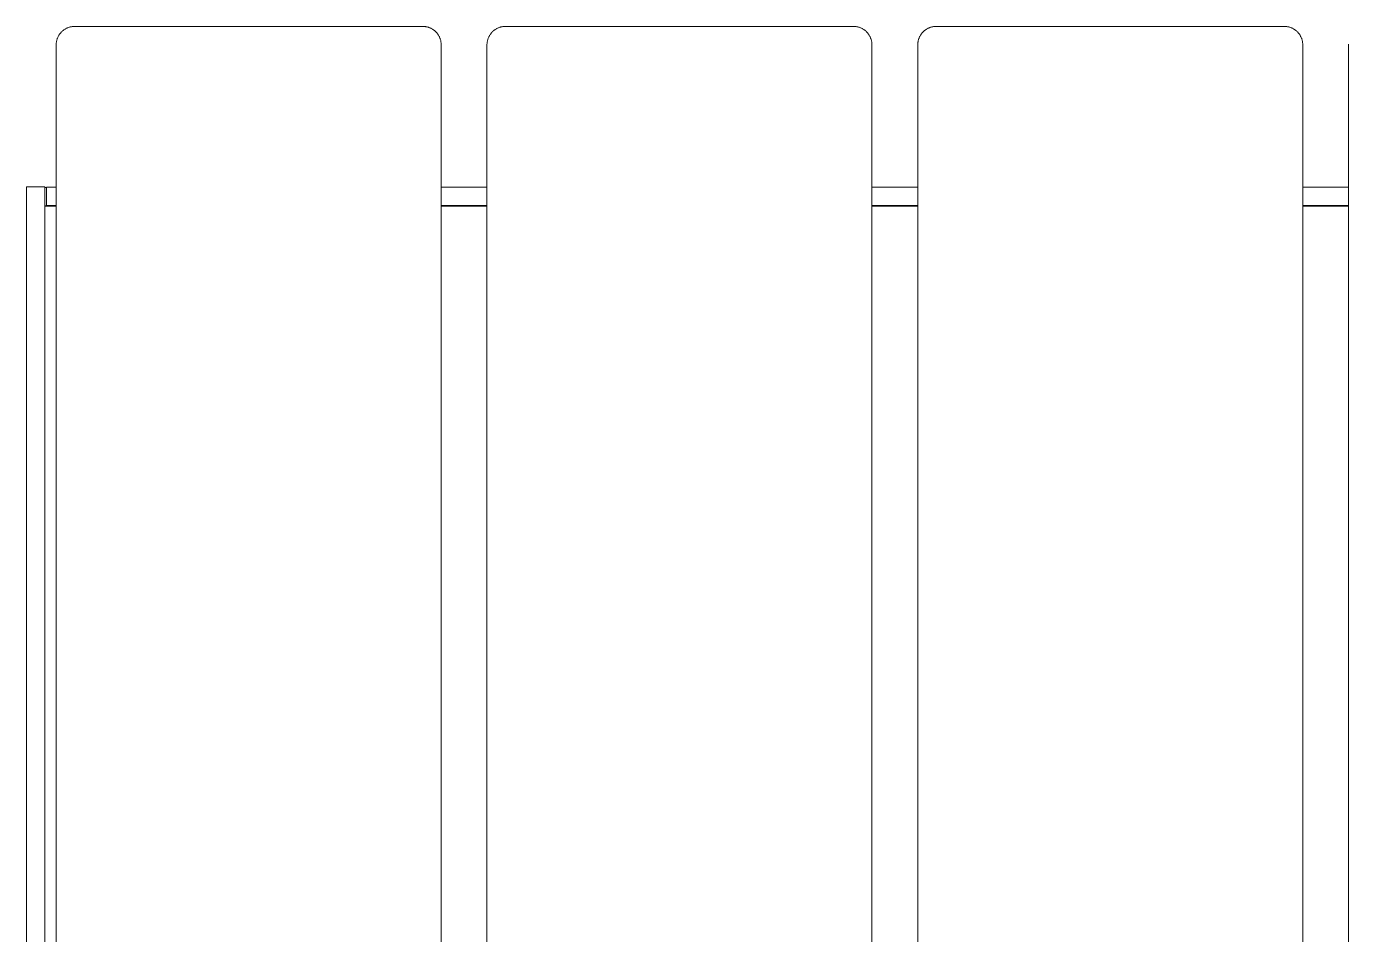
# Model space of a CAD drawing. Header units: millimetres. Extents: x -402 to 3954, y -41 to 3282.
# Drawn here: x 1128.1 to 1416.6, y 3083.1 to 3281.1 of the extents above; entities that cross this region are included whole.
import ezdxf

# ---------------------------------------------------------------- set-up
doc = ezdxf.new("R2010")
doc.units = ezdxf.units.MM
doc.layers.add('ZANO_R', color=7, linetype='Continuous', lineweight=0)

msp = doc.modelspace()

# ---------------------------------------------------------------- linework, layer by layer
at = {"layer": 'ZANO_R'}
for p, q in [((1136.11, 3280.2), (1136.21, 3280.28)), ((1136.21, 3280.28), (1136.32, 3280.37)), ((1136.32, 3280.37), (1136.44, 3280.44)), ((1136.44, 3280.44), (1136.55, 3280.52)), ((1136.55, 3280.52), (1136.67, 3280.58)), ((1136.67, 3280.58), (1136.79, 3280.65)), ((1136.79, 3280.65), (1136.91, 3280.71)), ((1136.91, 3280.71), (1137.04, 3280.77)), ((1137.04, 3280.77), (1137.16, 3280.82)), ((1137.16, 3280.82), (1137.29, 3280.87)), ((1137.29, 3280.87), (1137.42, 3280.91)), ((1137.42, 3280.91), (1137.55, 3280.95)), ((1137.55, 3280.95), (1137.68, 3280.98)), ((1137.68, 3280.98), (1137.82, 3281.01)), ((1137.82, 3281.01), (1137.95, 3281.04)), ((1137.95, 3281.04), (1138.09, 3281.06)), ((1138.09, 3281.06), (1138.22, 3281.08)), ((1138.22, 3281.08), (1138.36, 3281.09)), ((1138.36, 3281.09), (1138.49, 3281.1)), ((1138.49, 3281.1), (1138.63, 3281.1)), ((1138.63, 3281.1), (1214.63, 3281.1)), ((1214.63, 3281.1), (1214.77, 3281.1)), ((1214.77, 3281.1), (1214.9, 3281.09)), ((1214.9, 3281.09), (1215.04, 3281.08)), ((1215.04, 3281.08), (1215.18, 3281.06)), ((1215.18, 3281.06), (1215.31, 3281.04)), ((1215.31, 3281.04), (1215.45, 3281.01)), ((1215.45, 3281.01), (1215.58, 3280.98)), ((1215.58, 3280.98), (1215.71, 3280.95)), ((1215.71, 3280.95), (1215.84, 3280.91)), ((1215.84, 3280.91), (1215.97, 3280.87)), ((1215.97, 3280.87), (1216.1, 3280.82)), ((1216.1, 3280.82), (1216.23, 3280.77)), ((1216.23, 3280.77), (1216.35, 3280.71)), ((1216.35, 3280.71), (1216.47, 3280.65)), ((1216.47, 3280.65), (1216.59, 3280.58)), ((1216.59, 3280.58), (1216.71, 3280.52)), ((1216.71, 3280.52), (1216.83, 3280.44)), ((1216.83, 3280.44), (1216.94, 3280.37)), ((1216.94, 3280.37), (1217.05, 3280.28)), ((1217.05, 3280.28), (1217.16, 3280.2)), ((1230.11, 3280.2), (1230.21, 3280.28)), ((1230.21, 3280.28), (1230.32, 3280.37)), ((1230.32, 3280.37), (1230.44, 3280.44)), ((1230.44, 3280.44), (1230.55, 3280.52)), ((1230.55, 3280.52), (1230.67, 3280.58)), ((1230.67, 3280.58), (1230.79, 3280.65)), ((1230.79, 3280.65), (1230.91, 3280.71)), ((1230.91, 3280.71), (1231.04, 3280.77)), ((1231.04, 3280.77), (1231.16, 3280.82)), ((1231.16, 3280.82), (1231.29, 3280.87)), ((1231.29, 3280.87), (1231.42, 3280.91)), ((1231.42, 3280.91), (1231.55, 3280.95)), ((1231.55, 3280.95), (1231.68, 3280.98)), ((1231.68, 3280.98), (1231.82, 3281.01)), ((1231.82, 3281.01), (1231.95, 3281.04)), ((1231.95, 3281.04), (1232.09, 3281.06)), ((1232.09, 3281.06), (1232.22, 3281.08)), ((1232.22, 3281.08), (1232.36, 3281.09)), ((1232.36, 3281.09), (1232.49, 3281.1)), ((1232.49, 3281.1), (1232.63, 3281.1)), ((1232.63, 3281.1), (1308.63, 3281.1)), ((1308.63, 3281.1), (1308.77, 3281.1)), ((1308.77, 3281.1), (1308.9, 3281.09)), ((1308.9, 3281.09), (1309.04, 3281.08)), ((1309.04, 3281.08), (1309.18, 3281.06)), ((1309.18, 3281.06), (1309.31, 3281.04)), ((1309.31, 3281.04), (1309.45, 3281.01)), ((1309.45, 3281.01), (1309.58, 3280.98)), ((1309.58, 3280.98), (1309.71, 3280.95)), ((1309.71, 3280.95), (1309.84, 3280.91)), ((1309.84, 3280.91), (1309.97, 3280.87)), ((1309.97, 3280.87), (1310.1, 3280.82)), ((1310.1, 3280.82), (1310.23, 3280.77)), ((1310.23, 3280.77), (1310.35, 3280.71)), ((1310.35, 3280.71), (1310.47, 3280.65)), ((1310.47, 3280.65), (1310.59, 3280.58)), ((1310.59, 3280.58), (1310.71, 3280.52)), ((1310.71, 3280.52), (1310.83, 3280.44)), ((1310.83, 3280.44), (1310.94, 3280.37)), ((1310.94, 3280.37), (1311.05, 3280.28)), ((1311.05, 3280.28), (1311.16, 3280.2)), ((1324.11, 3280.2), (1324.21, 3280.28)), ((1324.21, 3280.28), (1324.32, 3280.37)), ((1324.32, 3280.37), (1324.44, 3280.44)), ((1324.44, 3280.44), (1324.55, 3280.52)), ((1324.55, 3280.52), (1324.67, 3280.58)), ((1324.67, 3280.58), (1324.79, 3280.65)), ((1324.79, 3280.65), (1324.91, 3280.71)), ((1324.91, 3280.71), (1325.04, 3280.77)), ((1325.04, 3280.77), (1325.16, 3280.82)), ((1325.16, 3280.82), (1325.29, 3280.87)), ((1325.29, 3280.87), (1325.42, 3280.91)), ((1325.42, 3280.91), (1325.55, 3280.95)), ((1325.55, 3280.95), (1325.68, 3280.98)), ((1325.68, 3280.98), (1325.82, 3281.01)), ((1325.82, 3281.01), (1325.95, 3281.04)), ((1325.95, 3281.04), (1326.09, 3281.06)), ((1326.09, 3281.06), (1326.22, 3281.08)), ((1326.22, 3281.08), (1326.36, 3281.09)), ((1326.36, 3281.09), (1326.49, 3281.1)), ((1326.49, 3281.1), (1326.63, 3281.1)), ((1326.63, 3281.1), (1402.63, 3281.1)), ((1402.63, 3281.1), (1402.77, 3281.1)), ((1402.77, 3281.1), (1402.9, 3281.09)), ((1402.9, 3281.09), (1403.04, 3281.08)), ((1403.04, 3281.08), (1403.18, 3281.06)), ((1403.18, 3281.06), (1403.31, 3281.04)), ((1403.31, 3281.04), (1403.45, 3281.01)), ((1403.45, 3281.01), (1403.58, 3280.98)), ((1403.58, 3280.98), (1403.71, 3280.95)), ((1403.71, 3280.95), (1403.84, 3280.91)), ((1403.84, 3280.91), (1403.97, 3280.87)), ((1403.97, 3280.87), (1404.1, 3280.82)), ((1404.1, 3280.82), (1404.23, 3280.77)), ((1404.23, 3280.77), (1404.35, 3280.71)), ((1404.35, 3280.71), (1404.47, 3280.65)), ((1404.47, 3280.65), (1404.59, 3280.58)), ((1404.59, 3280.58), (1404.71, 3280.52)), ((1404.71, 3280.52), (1404.83, 3280.44)), ((1404.83, 3280.44), (1404.94, 3280.37)), ((1404.94, 3280.37), (1405.05, 3280.28)), ((1405.05, 3280.28), (1405.16, 3280.2)), ((1134.63, 3277.23), (1134.64, 3277.37)), ((1134.64, 3277.37), (1134.65, 3277.51)), ((1134.65, 3277.51), (1134.67, 3277.64)), ((1134.67, 3277.64), (1134.69, 3277.78)), ((1134.69, 3277.78), (1134.72, 3277.91)), ((1134.72, 3277.91), (1134.75, 3278.04)), ((1134.75, 3278.04), (1134.78, 3278.18)), ((1134.78, 3278.18), (1134.82, 3278.31)), ((1134.82, 3278.31), (1134.86, 3278.44)), ((1134.86, 3278.44), (1134.91, 3278.57)), ((1134.91, 3278.57), (1134.96, 3278.69)), ((1134.96, 3278.69), (1135.02, 3278.82)), ((1135.02, 3278.82), (1135.08, 3278.94)), ((1135.08, 3278.94), (1135.14, 3279.06)), ((1135.14, 3279.06), (1135.21, 3279.18)), ((1135.21, 3279.18), (1135.29, 3279.29)), ((1135.29, 3279.29), (1135.36, 3279.4)), ((1135.36, 3279.4), (1135.44, 3279.51)), ((1135.44, 3279.51), (1135.53, 3279.62)), ((1135.53, 3279.62), (1135.62, 3279.73)), ((1135.62, 3279.73), (1135.71, 3279.83)), ((1135.71, 3279.83), (1135.8, 3279.93)), ((1135.8, 3279.93), (1135.9, 3280.02)), ((1135.9, 3280.02), (1136, 3280.11)), ((1136, 3280.11), (1136.11, 3280.2)), ((1217.16, 3280.2), (1217.26, 3280.11)), ((1217.26, 3280.11), (1217.36, 3280.02)), ((1217.36, 3280.02), (1217.46, 3279.93)), ((1217.46, 3279.93), (1217.55, 3279.83)), ((1217.55, 3279.83), (1217.65, 3279.73)), ((1217.65, 3279.73), (1217.73, 3279.62)), ((1217.73, 3279.62), (1217.82, 3279.51)), ((1217.82, 3279.51), (1217.9, 3279.4)), ((1217.9, 3279.4), (1217.98, 3279.29)), ((1217.98, 3279.29), (1218.05, 3279.18)), ((1218.05, 3279.18), (1218.12, 3279.06)), ((1218.12, 3279.06), (1218.18, 3278.94)), ((1218.18, 3278.94), (1218.24, 3278.82)), ((1218.24, 3278.82), (1218.3, 3278.69)), ((1218.3, 3278.69), (1218.35, 3278.57)), ((1218.35, 3278.57), (1218.4, 3278.44)), ((1218.4, 3278.44), (1218.44, 3278.31)), ((1218.44, 3278.31), (1218.48, 3278.18)), ((1218.48, 3278.18), (1218.52, 3278.04)), ((1218.52, 3278.04), (1218.55, 3277.91)), ((1218.55, 3277.91), (1218.57, 3277.78)), ((1218.57, 3277.78), (1218.59, 3277.64)), ((1218.59, 3277.64), (1218.61, 3277.51)), ((1218.61, 3277.51), (1218.62, 3277.37)), ((1218.62, 3277.37), (1218.63, 3277.23)), ((1228.63, 3277.23), (1228.64, 3277.37)), ((1228.64, 3277.37), (1228.65, 3277.51)), ((1228.65, 3277.51), (1228.67, 3277.64)), ((1228.67, 3277.64), (1228.69, 3277.78)), ((1228.69, 3277.78), (1228.72, 3277.91)), ((1228.72, 3277.91), (1228.75, 3278.04)), ((1228.75, 3278.04), (1228.78, 3278.18)), ((1228.78, 3278.18), (1228.82, 3278.31)), ((1228.82, 3278.31), (1228.86, 3278.44)), ((1228.86, 3278.44), (1228.91, 3278.57)), ((1228.91, 3278.57), (1228.96, 3278.69)), ((1228.96, 3278.69), (1229.02, 3278.82)), ((1229.02, 3278.82), (1229.08, 3278.94)), ((1229.08, 3278.94), (1229.14, 3279.06)), ((1229.14, 3279.06), (1229.21, 3279.18)), ((1229.21, 3279.18), (1229.29, 3279.29)), ((1229.29, 3279.29), (1229.36, 3279.4)), ((1229.36, 3279.4), (1229.44, 3279.51)), ((1229.44, 3279.51), (1229.53, 3279.62)), ((1229.53, 3279.62), (1229.62, 3279.73)), ((1229.62, 3279.73), (1229.71, 3279.83)), ((1229.71, 3279.83), (1229.8, 3279.93)), ((1229.8, 3279.93), (1229.9, 3280.02)), ((1229.9, 3280.02), (1230, 3280.11)), ((1230, 3280.11), (1230.11, 3280.2)), ((1311.16, 3280.2), (1311.26, 3280.11)), ((1311.26, 3280.11), (1311.36, 3280.02)), ((1311.36, 3280.02), (1311.46, 3279.93)), ((1311.46, 3279.93), (1311.55, 3279.83)), ((1311.55, 3279.83), (1311.65, 3279.73)), ((1311.65, 3279.73), (1311.73, 3279.62)), ((1311.73, 3279.62), (1311.82, 3279.51)), ((1311.82, 3279.51), (1311.9, 3279.4)), ((1311.9, 3279.4), (1311.98, 3279.29)), ((1311.98, 3279.29), (1312.05, 3279.18)), ((1312.05, 3279.18), (1312.12, 3279.06)), ((1312.12, 3279.06), (1312.18, 3278.94)), ((1312.18, 3278.94), (1312.24, 3278.82)), ((1312.24, 3278.82), (1312.3, 3278.69)), ((1312.3, 3278.69), (1312.35, 3278.57)), ((1312.35, 3278.57), (1312.4, 3278.44)), ((1312.4, 3278.44), (1312.44, 3278.31)), ((1312.44, 3278.31), (1312.48, 3278.18)), ((1312.48, 3278.18), (1312.52, 3278.04)), ((1312.52, 3278.04), (1312.55, 3277.91)), ((1312.55, 3277.91), (1312.57, 3277.78)), ((1312.57, 3277.78), (1312.59, 3277.64)), ((1312.59, 3277.64), (1312.61, 3277.51)), ((1312.61, 3277.51), (1312.62, 3277.37)), ((1312.62, 3277.37), (1312.63, 3277.23)), ((1322.63, 3277.23), (1322.64, 3277.37)), ((1322.64, 3277.37), (1322.65, 3277.51)), ((1322.65, 3277.51), (1322.67, 3277.64)), ((1322.67, 3277.64), (1322.69, 3277.78)), ((1322.69, 3277.78), (1322.72, 3277.91)), ((1322.72, 3277.91), (1322.75, 3278.04)), ((1322.75, 3278.04), (1322.78, 3278.18)), ((1322.78, 3278.18), (1322.82, 3278.31)), ((1322.82, 3278.31), (1322.86, 3278.44)), ((1322.86, 3278.44), (1322.91, 3278.57)), ((1322.91, 3278.57), (1322.96, 3278.69)), ((1322.96, 3278.69), (1323.02, 3278.82)), ((1323.02, 3278.82), (1323.08, 3278.94)), ((1323.08, 3278.94), (1323.14, 3279.06)), ((1323.14, 3279.06), (1323.21, 3279.18)), ((1323.21, 3279.18), (1323.29, 3279.29)), ((1323.29, 3279.29), (1323.36, 3279.4)), ((1323.36, 3279.4), (1323.44, 3279.51)), ((1323.44, 3279.51), (1323.53, 3279.62)), ((1323.53, 3279.62), (1323.62, 3279.73)), ((1323.62, 3279.73), (1323.71, 3279.83)), ((1323.71, 3279.83), (1323.8, 3279.93)), ((1323.8, 3279.93), (1323.9, 3280.02)), ((1323.9, 3280.02), (1324, 3280.11)), ((1324, 3280.11), (1324.11, 3280.2)), ((1405.16, 3280.2), (1405.26, 3280.11)), ((1405.26, 3280.11), (1405.36, 3280.02)), ((1405.36, 3280.02), (1405.46, 3279.93)), ((1405.46, 3279.93), (1405.55, 3279.83)), ((1405.55, 3279.83), (1405.65, 3279.73)), ((1405.65, 3279.73), (1405.73, 3279.62)), ((1405.73, 3279.62), (1405.82, 3279.51)), ((1405.82, 3279.51), (1405.9, 3279.4)), ((1405.9, 3279.4), (1405.98, 3279.29)), ((1405.98, 3279.29), (1406.05, 3279.18)), ((1406.05, 3279.18), (1406.12, 3279.06)), ((1406.12, 3279.06), (1406.18, 3278.94)), ((1406.18, 3278.94), (1406.24, 3278.82)), ((1406.24, 3278.82), (1406.3, 3278.69)), ((1406.3, 3278.69), (1406.35, 3278.57)), ((1406.35, 3278.57), (1406.4, 3278.44)), ((1406.4, 3278.44), (1406.44, 3278.31)), ((1406.44, 3278.31), (1406.48, 3278.18)), ((1406.48, 3278.18), (1406.52, 3278.04)), ((1406.52, 3278.04), (1406.55, 3277.91)), ((1406.55, 3277.91), (1406.57, 3277.78)), ((1406.57, 3277.78), (1406.59, 3277.64)), ((1406.59, 3277.64), (1406.61, 3277.51)), ((1406.61, 3277.51), (1406.62, 3277.37)), ((1406.62, 3277.37), (1406.63, 3277.23)), ((1134.63, 3277.1), (1134.63, 3277.23)), ((1134.63, 3277.1), (1134.63, 3003.85)), ((1218.63, 3277.23), (1218.63, 3277.1)), ((1218.63, 3003.85), (1218.63, 3277.1)), ((1228.63, 3277.1), (1228.63, 3277.23)), ((1228.63, 3277.1), (1228.63, 3003.85)), ((1312.63, 3277.23), (1312.63, 3277.1)), ((1312.63, 3003.85), (1312.63, 3277.1)), ((1322.63, 3277.1), (1322.63, 3277.23)), ((1322.63, 3277.1), (1322.63, 3003.85)), ((1406.63, 3277.23), (1406.63, 3277.1)), ((1406.63, 3003.85), (1406.63, 3277.1)), ((1416.63, 3277.1), (1416.63, 3277.23)), ((1416.63, 3277.1), (1416.63, 3003.85)), ((1128.13, 3246.16), (1132.13, 3246.16)), ((1128.13, 2921.34), (1128.13, 3246.16)), ((1132.13, 2921.34), (1132.13, 3246.16)), ((1132.13, 3245.98), (1132.53, 3245.98)), ((1132.53, 3246.04), (1134.63, 3246.04)), ((1132.53, 3242.04), (1132.53, 3246.04)), ((1218.63, 3246.04), (1228.63, 3246.04)), ((1312.63, 3246.04), (1322.63, 3246.04)), ((1406.63, 3246.04), (1416.63, 3246.04)), ((1132.13, 3241.99), (1132.53, 3241.99)), ((1132.13, 3241.94), (1134.63, 3241.94)), ((1134.63, 3242.04), (1132.53, 3242.04)), ((1132.53, 3241.99), (1132.53, 3242.04)), ((1228.63, 3242.04), (1218.63, 3242.04)), ((1218.63, 3241.94), (1228.63, 3241.94)), ((1322.63, 3242.04), (1312.63, 3242.04)), ((1312.63, 3241.94), (1322.63, 3241.94)), ((1416.63, 3242.04), (1406.63, 3242.04)), ((1406.63, 3241.94), (1416.63, 3241.94))]:
    msp.add_line(p, q, dxfattribs=at)

doc.saveas('drawing.dxf')
